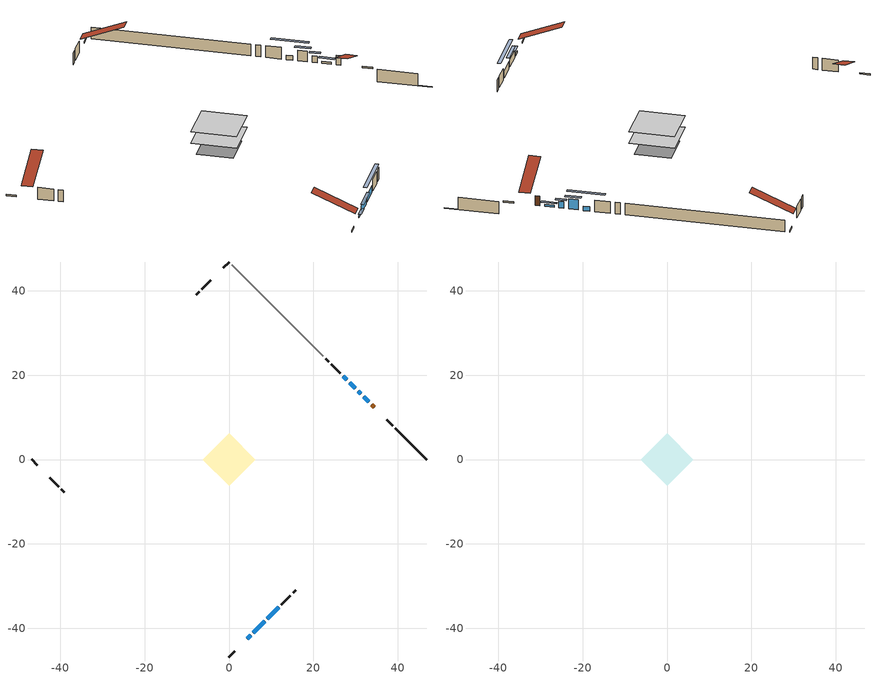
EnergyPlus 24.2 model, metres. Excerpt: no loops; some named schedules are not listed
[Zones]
conditioned space
 floor outside (Floor1 construction): -3.62,0 0,3.62 3.62,0 0,-3.62 z1.8
 floor adiabatic (AdiabaticFloorConstruction): -6.18,0 0,6.18 6.18,0 0,-6.18 z1.8
 floor foundation (Slab1 construction): -5.01,0 0,5.01 5.01,0 0,-5.01 z-0.79
 wall outside (RimJoist1 construction): 0,-46.82 1.39,-45.43 / -46.82,0 -45.43,-1.39 / 0,46.82 -1.39,45.43 / 38.76,8.06 37.37,9.45 z1.8:2.1
 wall outside (AdiabaticWallConstruction 1): 34.45,12.37 33.83,12.99 z1.8:3.83
 wall outside (AdiabaticWallConstruction): 33.17,13.65 31.89,14.92 / 4.31,-42.51 5.12,-41.7 z1.8:2.28; 31.24,15.58 30.59,16.23 z1.8:3.17; 29.93,16.88 28.6,18.21 z1.8:3.99; 5.78,-41.04 8.44,-38.38 / 9.09,-37.72 11.75,-35.06 z1.8:3.32; 27.95,18.87 27.07,19.75 z1.8:2.72
 wall outside (Wall1 construction): 12.41,-34.41 14.54,-32.28 / -42.51,-4.31 -40.38,-6.44 / -4.31,42.51 -6.44,40.38 / 26.41,20.41 24.28,22.53 z1.8:4.24
 wall outside (Wall2 construction): 15.2,-31.62 15.87,-30.95 / -39.72,-7.1 -39.04,-7.77 / -7.1,39.72 -7.77,39.04 / 23.62,23.19 22.95,23.87 z1.8:4.24
 wall foundation (FoundationWall1 construction): 39.41,7.4,-0.79 39.41,7.4,1.8 44.86,1.95,1.8 44.86,1.95,-0.69 46.82,0,-0.69 46.82,0,-0.79
 wall adiabatic (Wall3 construction): 22.29,24.52 0.66,46.16 z1.8:4.24
 window (WindowConstruction): 33.17,13.65 31.89,14.92 z1.8:2.28
 window (WindowConstruction 1): 31.24,15.58 30.59,16.23 z1.8:3.17
 window (WindowConstruction 2): 29.93,16.88 28.6,18.21 z1.8:3.99
 window (WindowConstruction 3): 4.31,-42.51 5.12,-41.7 z1.8:2.28
 window (WindowConstruction 4): 5.78,-41.04 8.44,-38.38 z1.8:3.32
 window (WindowConstruction 5): 27.95,18.87 27.07,19.75 z1.8:2.71
 window (WindowConstruction 6): 9.09,-37.72 11.75,-35.06 z1.8:3.32
 door (Door): 34.45,12.37 33.83,12.99 z1.8:3.83
 ceiling adiabatic (AdiabaticFloorConstruction): 0,-6.18 6.18,0 0,6.18 -6.18,0 z1.8
attic - vented
 floor to conditioned space (Floor2 construction Reversed): -6.18,0 0,6.18 6.18,0 0,-6.18 z4.24
 roof outside (Roof1 construction): 3.65,-43.16,4.24 -2.28,-37.23,7.74 -3.89,-38.83,7.74 2.04,-44.77,4.24; -43.16,-3.65,4.24 -37.23,2.28,7.74 -38.83,3.89,7.74 -44.77,-2.04,4.24; -3.65,43.16,4.24 2.28,37.23,7.74 3.89,38.83,7.74 -2.04,44.77,4.24; 35.1,11.71,4.24 29.17,5.77,7.74 30.78,4.17,7.74 36.71,10.1,4.24
shading: 31.46,15.35 33.6,13.22 34.03,13.65 31.89,15.78 z2.89; 30.16,16.66 31.67,15.15 32.1,15.58 30.59,17.09 z3.78; 28.17,18.64 30.36,16.45 30.8,16.88 28.6,19.07 z4.6; 5.55,-41.27 3.88,-42.94 4.31,-43.37 5.98,-41.7 z2.89; 8.87,-37.95 5.34,-41.47 5.78,-41.9 9.3,-38.38 z3.93; 24.91,21.91 30.1,16.71 30.54,17.14 25.34,22.34 z5.77; 13.91,-32.91 6.93,-39.88 7.37,-40.31 14.34,-33.34 z6.38
[Building]
Building 1: Terrain=Suburbs
[Site:Location]
Mont Joli AP_QC: Latitude {deg}=48.61; Longitude {deg}=-68.21; Time Zone {hr}=-5; Elevation {m}=52; Keep Site Location Information=Yes
[Site:GroundTemperature:Shallow]
-0.843868, -3.04892, -3.2255, -2.1791, 2.02165, 6.20283, 9.82768, 12.1239, 12.319, 10.4514, 6.91898, 2.86606
[Site:WaterMainsTemperature]
Calculation Method=Schedule; Temperature Schedule=mains temperature schedule
[Material] Roughness=Rough; Thermal Absorptance=0.9
Name | Thickness {m} | Conductivity {W/m-K} | Density {kg/m3} | Specific Heat {J/kg-K} | Solar Absorptance | Visible Absorptance
asphalt or fiberglass shingles | 0.00635 | 0.162714 | 1121.4 | 1465.45 | 0.4 | 0.4
ceiling loosefill ins | 0.254 | 0.0480833 | 16.02 | 1046.75 | 0.7 | 0.7
ceiling stud and cavity | 0.1397 | 0.0947875 | 65.682 | 1177.47 | 0.7 | 0.7
concrete 4.0 in. | 0.1016 | 1.803125 | 2242.8 | 837.4 | 0.7 | 0.7
concrete 8.0 in. | 0.2032 | 1.803125 | 2242.8 | 837.4 | 0.7 | 0.7
door material | 0.04445 | 0.0451087 | 512.64 | 1214.23 | 0.7 | 0.7
floor covering | 0.0127 | 0.0433444 | 54.468 | 1339.84 | 0.6 | 0.6
floor rigid ins; rim joist rigid ins | 0.103632 | 0.029427 | 32.04 | 1214.23 | 0.7 | 0.7
floor rigid ins 1; wall rigid ins 2 | 0.512978 | 0.029427 | 32.04 | 1214.23 | 0.7 | 0.7
floor stud and cavity | 0.1397 | 0.165219 | 92.3553 | 1139.71 | 0.7 | 0.7
floor stud and cavity 1 | 0.1397 | 1.75129 | 37.0049 | 1207.88 | 0.7 | 0.7
furniture material conditioned space 1 | 0.1524 | 0.115458 | 640.8 | 1214.23 | 0.6 | 0.6
gypsum board | 0.0127 | 0.160291 | 801 | 837.4 | 0.6 | 0.6
osb sheathing 0.5 in. | 0.0127 | 0.115458 | 512.64 | 1214.23 | 0.7 | 0.7
osb sheathing 0.75 in. | 0.01905 | 0.115458 | 512.64 | 1214.23 | 0.7 | 0.7
osb sheathing 2.0 in. | 0.0508 | 0.115458 | 512.64 | 1214.23 | 0.7 | 0.7
rim joist stud and cavity | 0.0508 | 0.446734 | 125.044 | 1163.47 | 0.6 | 0.6
slab rigid ins | 0.0259096 | 0.029427 | 32.04 | 1214.23 | 0.7 | 0.7
wall rigid ins | 0.051816 | 0.029427 | 32.04 | 1214.23 | 0.7 | 0.7
wall rigid ins 1 | 0.051816 | 0.029427 | 32.04 | 1214.23 | 0.4 | 0.4
wall stud and cavity | 0.1397 | 0.146112 | 139.0536 | 1170.24 | 0.7 | 0.7
wall stud and cavity 1 | 0.1397 | 0.166932 | 139.0536 | 1170.24 | 0.7 | 0.7
wall stud and cavity 2 | 0.1397 | 0.124836 | 139.0536 | 1170.24 | 0.7 | 0.7
wall stud and cavity 3 | 0.0889 | 0.380278 | 52.3479 | 1209.89 | 0.7 | 0.7
wall stud and cavity 4 | 0.0889 | 0.391764 | 83.0341 | 1211.67 | 0.7 | 0.7
wood siding | 0.0254 | 0.102417 | 544.68 | 1172.36 | 0.4 | 0.4
wood siding 1; wood siding 2; wood siding 3 | 0.0254 | 0.102417 | 544.68 | 1172.36 | 0.7 | 0.7
[WindowMaterial:SimpleGlazingSystem]
Name | U-Factor {W/m2-K} | Solar Heat Gain Coefficient
WindowMaterial | 2.63913 | 0.61
WindowMaterial 1 | 2.66412 | 0.58
WindowMaterial 2 | 2.70443 | 0.6
WindowMaterial 3 | 2.63573 | 0.59
WindowMaterial 4 | 2.660143 | 0.64
[Construction]
AdiabaticFloorConstruction: floor stud and cavity 1, floor rigid ins 1, osb sheathing 0.75 in., floor covering
AdiabaticWallConstruction: wood siding 2, wall rigid ins 2, wall stud and cavity 3, gypsum board
AdiabaticWallConstruction 1: wood siding 3, wall rigid ins 2, wall stud and cavity 3, gypsum board
Door: door material
Floor1 construction: floor stud and cavity, floor rigid ins, osb sheathing 0.75 in., floor covering
Floor2 construction Reversed: gypsum board, ceiling stud and cavity, ceiling loosefill ins
FoundationWall1 construction: concrete 8.0 in.
furniture construction conditioned space 1: furniture material conditioned space 1
PartitionWallConstruction: gypsum board, wall stud and cavity 4, gypsum board
RimJoist1 construction: wood siding 1, rim joist rigid ins, osb sheathing 2.0 in., rim joist stud and cavity
Roof1 construction: asphalt or fiberglass shingles
Slab1 construction: slab rigid ins, concrete 4.0 in.
Wall1 construction: wood siding, wall rigid ins, osb sheathing 0.5 in., wall stud and cavity, gypsum board
Wall2 construction: wood siding, wall rigid ins, osb sheathing 0.5 in., wall stud and cavity 1, gypsum board
Wall3 construction: wall rigid ins 1, osb sheathing 0.5 in., wall stud and cavity 2, gypsum board
WindowConstruction: WindowMaterial
WindowConstruction 1; WindowConstruction 5: WindowMaterial 1
WindowConstruction 2: WindowMaterial 2
WindowConstruction 3: WindowMaterial 3
WindowConstruction 4; WindowConstruction 6: WindowMaterial 4
[Zone] Multiplier=1; Part of Total Floor Area=Yes
Name | Volume {m3}
attic - vented | 42.7903
conditioned space | 327.9
[Space]
Name | Zone | Volume {m3}
attic - vented 1 | attic - vented | 42.7903
conditioned space 1 | conditioned space | 327.9
[ZoneInfiltration:EffectiveLeakageArea]
infil attic - vented 1: Zone or Space=attic - vented 1; Schedule=Always On Discrete; Effective Air Leakage Area {cm2}=2656.7; Stack Coefficient=0.000243288; Wind Coefficient=1.05385e-05
[ZoneMixing]
whole house fan mix: Zone or Space=attic - vented; Schedule=Always On Continuous; Design Flow Rate Calculation Method=Flow/Zone; Design Flow Rate {m3/s}=0; Source Zone or Space=conditioned space
[SurfaceProperty:ExposedFoundationPerimeter]
Slab1: Exposed Perimeter Calculation Method=TotalExposedPerimeter; Total Exposed Perimeter {m}=10.467
[InternalMass] Zone or ZoneList=conditioned space; Space or SpaceList=conditioned space 1
Name | Construction | Surface Area {m2}
furniture mass conditioned space 1 | furniture construction conditioned space 1 | 61.1078
partition wall mass | PartitionWallConstruction | 152.769
[Lights]
interior lighting: Zone or ZoneList or Space or SpaceList=conditioned space 1; Schedule=interior lighting schedule; Design Level Calculation Method=LightingLevel; Lighting Level {W}=343.2; Return Air Fraction=0; Fraction Radiant=0.6; Fraction Visible=0.2; Fraction Replaceable=1
[People]
occupants: Zone or ZoneList or Space or SpaceList=conditioned space 1; Number of People Schedule=occupants schedule; Number of People Calculation Method=People; Number of People=3; Fraction Radiant=0.314171; Sensible Heat Fraction=0.56303; Activity Level Schedule=occupants activity schedule; Carbon Dioxide Generation Rate {m3/s-W}=0; Enable ASHRAE 55 Comfort Warnings=No; Mean Radiant Temperature Calculation Type=EnclosureAveraged
[ElectricEquipment] Zone or ZoneList or Space or SpaceList=conditioned space 1; Design Level Calculation Method=EquipmentLevel
Name | Schedule | Design Level {W} | Fraction Latent | Fraction Radiant | Fraction Lost
clothes dryer | clothes dryer schedule | 140.772 | 0.015 | 0.081 | 0.85
clothes washer | clothes washer schedule | 32.1985 | 0.03 | 0.162 | 0.7
cooking range | cooking range schedule | 208.969 | 0.08 | 0.432 | 0.2
dishwasher | dishwasher schedule | 66.8632 | 0.3 | 0.18 | 0.4
fridge | fridge schedule | 72.9452 | 0 | 0.6 | 0
mech vent house fan | mech vent house fan schedule | 19.9167 | 0 | 0 | 0.5
mech vent house fan cfis | mech vent house fan cfis schedule | 0 | 0 | 0 | 0
mech vent range fan 0 | mech vent range fan 0 schedule | 57 | 0 | 0 | 1
misc plug loads | misc plug loads schedule | 494.7 | 0.045 | 0.513 | 0.1
whole house fan | Always On Discrete | 0 | 0 | 0 | 1
[OtherEquipment] Zone or ZoneList or Space or SpaceList=conditioned space 1; Design Level Calculation Method=EquipmentLevel
Name | Fuel Type | Schedule | Design Level {W} | Fraction Latent | Fraction Radiant | Fraction Lost
clothes dryer 1 | Electricity | clothes dryer schedule | 0 | 0.015 | 0.081 | 0.85
cooking range 1 | Electricity | cooking range schedule | 0 | 0.08 | 0.432 | 0.2
general water use latent | None | general water use schedule | 59.3978 | 1 | 0 | 0
general water use sensible | None | general water use schedule | -58.539 | 0 | 0.6 | 0
mech vent house fan latent load | None | Always On Discrete | 0 | 1 | 0 | 0
mech vent house fan sensible load | None | Always On Discrete | 0 | 0 | 0 | 0
water heater energy adjustment1 | Electricity | Always On Discrete | 0.01 | 0 | 0 | 1
[ZoneInfiltration:DesignFlowRate] Zone or ZoneList or Space or SpaceList=conditioned space 1; Schedule=Always On Discrete; Design Flow Rate Calculation Method=Flow/Zone; Design Flow Rate {m3/s}=0
infil flow; natural vent flow; whole house fan flow
[ZoneControl:Thermostat]
conditioned space Thermostat: Zone or ZoneList=conditioned space; Control Type Schedule=conditioned space Thermostat Schedule; Control 1=conditioned space temperature setpoint; Temperature Difference Between Cutout And Setpoint {deltaC}=0
[ZoneHVAC:Baseboard:Convective:Electric]
electric baseboard: Availability Schedule=Always On Discrete; Heating Design Capacity {W}=10669; Efficiency=1
[Zone equipment]
conditioned space: electric baseboard
[Foundation:Kiva]
Foundation Kiva 1: Initial Indoor Air Temperature {C}=18; Wall Height Above Grade {m}=1.8; Wall Depth Below Slab {m}=0.2032
[Foundation:Kiva:Settings]
Soil Conductivity {W/m-K}=0.849921; Soil Density {kg/m3}=1842.3; Soil Specific Heat {J/kg-K}=418.7; Ground Solar Absorptivity=0.9; Ground Thermal Absorptivity=0.9; Ground Surface Roughness {m}=0.03; Far-Field Width {m}=40; Deep-Ground Boundary Condition=ZeroFlux; Deep-Ground Depth {m}=40; Minimum Cell Dimension {m}=0.2; Maximum Cell Growth Coefficient=3; Simulation Timestep=Timestep
[Exterior:Lights]
exterior lighting: Schedule=exterior lighting schedule; Design Level {W}=75.6
[EnergyManagementSystem:GlobalVariable]
infil_program_Qfan
infil_program_Qinf
natural_vent_program_Qnv
natural_vent_program_Qwhf
[EnergyManagementSystem:Sensor]
Name | Output:Variable or Output:Meter Index Key | Output:Variable or Output:Meter
airflow_gain | infil flow | Infiltration Sensible Heat Gain Energy
airflow_gain_1 | natural vent flow | Infiltration Sensible Heat Gain Energy
airflow_gain_2 | whole house fan flow | Infiltration Sensible Heat Gain Energy
airflow_loss | infil flow | Infiltration Sensible Heat Loss Energy
airflow_loss_1 | natural vent flow | Infiltration Sensible Heat Loss Energy
airflow_loss_2 | whole house fan flow | Infiltration Sensible Heat Loss Energy
clg_load_cond |  | Cooling:EnergyTransfer:Zone:CONDITIONED SPACE
clg_sp_s; clg_sp_s_1 | cooling setpoint | Schedule Value
clothes_dryer_exhaust_0_sch_s | clothes dryer exhaust 0 schedule | Schedule Value
conditioned_space_clg_unmet_s | conditioned space | Zone Cooling Setpoint Not Met Time
conditioned_space_htg_unmet_s | conditioned space | Zone Heating Setpoint Not Met Time
cool_season | cooling season schedule | Schedule Value
fridge_tin_s | conditioned space | Zone Mean Air Temperature
htg_load_cond |  | Heating:EnergyTransfer:Zone:CONDITIONED SPACE
htg_sp_s; htg_sp_s_1 | heating setpoint | Schedule Value
ig_ee_conv | clothes dryer | Electric Equipment Convective Heating Energy
ig_ee_conv_2 | cooking range | Electric Equipment Convective Heating Energy
ig_ee_conv_4 | fridge | Electric Equipment Convective Heating Energy
ig_ee_conv_5 | misc plug loads | Electric Equipment Convective Heating Energy
ig_ee_conv_6 | whole house fan | Electric Equipment Convective Heating Energy
ig_ee_rad | clothes dryer | Electric Equipment Radiant Heating Energy
ig_ee_rad_2 | cooking range | Electric Equipment Radiant Heating Energy
ig_ee_rad_4 | fridge | Electric Equipment Radiant Heating Energy
ig_ee_rad_5 | misc plug loads | Electric Equipment Radiant Heating Energy
ig_ee_rad_6 | whole house fan | Electric Equipment Radiant Heating Energy
ig_lgt_conv | interior lighting | Lights Convective Heating Energy
ig_lgt_rad | interior lighting | Lights Radiant Heating Energy
ig_lgt_vis | interior lighting | Lights Visible Radiation Heating Energy
ig_oe_conv | clothes dryer 1 | Other Equipment Convective Heating Energy
ig_oe_conv_1 | cooking range 1 | Other Equipment Convective Heating Energy
ig_oe_conv_2 | general water use latent | Other Equipment Convective Heating Energy
ig_oe_conv_3 | general water use sensible | Other Equipment Convective Heating Energy
ig_oe_conv_4 | water heater energy adjustment1 | Other Equipment Convective Heating Energy
ig_oe_rad | clothes dryer 1 | Other Equipment Radiant Heating Energy
ig_oe_rad_1 | cooking range 1 | Other Equipment Radiant Heating Energy
ig_oe_rad_2 | general water use latent | Other Equipment Radiant Heating Energy
ig_oe_rad_3 | general water use sensible | Other Equipment Radiant Heating Energy
ig_oe_rad_4 | water heater energy adjustment1 | Other Equipment Radiant Heating Energy
ig_ppl_conv | occupants | People Convective Heating Energy
ig_ppl_rad | occupants | People Radiant Heating Energy
im_conv | furniture mass conditioned space 1 | Surface Inside Face Convection Heat Gain Energy
im_conv_1 | partition wall mass | Surface Inside Face Convection Heat Gain Energy
im_ig | furniture mass conditioned space 1 | Surface Inside Face Internal Gains Radiation Heat Gain Energy
im_ig_1 | partition wall mass | Surface Inside Face Internal Gains Radiation Heat Gain Energy
im_lgt | furniture mass conditioned space 1 | Surface Inside Face Lights Radiation Heat Gain Energy
im_lgt_1 | partition wall mass | Surface Inside Face Lights Radiation Heat Gain Energy
im_sol | furniture mass conditioned space 1 | Surface Inside Face Solar Radiation Heat Gain Energy
im_sol_1 | partition wall mass | Surface Inside Face Solar Radiation Heat Gain Energy
im_surf | furniture mass conditioned space 1 | Surface Inside Face Net Surface Thermal Radiation Heat Gain Energy
im_surf_1 | partition wall mass | Surface Inside Face Net Surface Thermal Radiation Heat Gain Energy
mech_vent_range_fan_0_sch_s | mech vent range fan 0 schedule | Schedule Value
mv_conv | mech vent house fan | Electric Equipment Convective Heating Energy
mv_conv_1 | mech vent house fan cfis | Electric Equipment Convective Heating Energy
mv_conv_2 | mech vent range fan 0 | Electric Equipment Convective Heating Energy
mv_conv_3 | mech vent house fan latent load | Other Equipment Convective Heating Energy
mv_conv_4 | mech vent house fan sensible load | Other Equipment Convective Heating Energy
mv_rad | mech vent house fan | Electric Equipment Radiant Heating Energy
mv_rad_1 | mech vent house fan cfis | Electric Equipment Radiant Heating Energy
mv_rad_2 | mech vent range fan 0 | Electric Equipment Radiant Heating Energy
mv_rad_3 | mech vent house fan latent load | Other Equipment Radiant Heating Energy
mv_rad_4 | mech vent house fan sensible load | Other Equipment Radiant Heating Energy
natural_vent_s | natural vent schedule | Schedule Value
out_pb_s |  | Site Outdoor Air Barometric Pressure
out_wt_s |  | Site Outdoor Air Humidity Ratio
site_vw_s |  | Site Wind Speed
ss_back_out | Window1 | Surface Window Shortwave from Zone Back Out Window Heat Transfer Rate
ss_back_out_1 | Window2 | Surface Window Shortwave from Zone Back Out Window Heat Transfer Rate
ss_back_out_2 | Window3 | Surface Window Shortwave from Zone Back Out Window Heat Transfer Rate
ss_back_out_3 | Window4 | Surface Window Shortwave from Zone Back Out Window Heat Transfer Rate
ss_back_out_4 | Window5 | Surface Window Shortwave from Zone Back Out Window Heat Transfer Rate
ss_back_out_5 | Window7 | Surface Window Shortwave from Zone Back Out Window Heat Transfer Rate
ss_back_out_6 | Window8 | Surface Window Shortwave from Zone Back Out Window Heat Transfer Rate
ss_conv | Door1 | Surface Inside Face Convection Heat Gain Energy
ss_conv_1 | Window1 | Surface Inside Face Convection Heat Gain Energy
ss_conv_2 | Window2 | Surface Inside Face Convection Heat Gain Energy
ss_conv_3 | Window3 | Surface Inside Face Convection Heat Gain Energy
ss_conv_4 | Window4 | Surface Inside Face Convection Heat Gain Energy
ss_conv_5 | Window5 | Surface Inside Face Convection Heat Gain Energy
ss_conv_6 | Window7 | Surface Inside Face Convection Heat Gain Energy
ss_conv_7 | Window8 | Surface Inside Face Convection Heat Gain Energy
ss_ig | Door1 | Surface Inside Face Internal Gains Radiation Heat Gain Energy
ss_ig_1 | Window1 | Surface Inside Face Internal Gains Radiation Heat Gain Energy
ss_ig_2 | Window2 | Surface Inside Face Internal Gains Radiation Heat Gain Energy
ss_ig_3 | Window3 | Surface Inside Face Internal Gains Radiation Heat Gain Energy
ss_ig_4 | Window4 | Surface Inside Face Internal Gains Radiation Heat Gain Energy
ss_ig_5 | Window5 | Surface Inside Face Internal Gains Radiation Heat Gain Energy
ss_ig_6 | Window7 | Surface Inside Face Internal Gains Radiation Heat Gain Energy
ss_ig_7 | Window8 | Surface Inside Face Internal Gains Radiation Heat Gain Energy
ss_lgt | Door1 | Surface Inside Face Lights Radiation Heat Gain Energy
ss_sol | Door1 | Surface Inside Face Solar Radiation Heat Gain Energy
ss_surf | Door1 | Surface Inside Face Net Surface Thermal Radiation Heat Gain Energy
ss_surf_1 | Window1 | Surface Inside Face Net Surface Thermal Radiation Heat Gain Energy
ss_surf_2 | Window2 | Surface Inside Face Net Surface Thermal Radiation Heat Gain Energy
ss_surf_3 | Window3 | Surface Inside Face Net Surface Thermal Radiation Heat Gain Energy
ss_surf_4 | Window4 | Surface Inside Face Net Surface Thermal Radiation Heat Gain Energy
ss_surf_5 | Window5 | Surface Inside Face Net Surface Thermal Radiation Heat Gain Energy
ss_surf_6 | Window7 | Surface Inside Face Net Surface Thermal Radiation Heat Gain Energy
ss_surf_7 | Window8 | Surface Inside Face Net Surface Thermal Radiation Heat Gain Energy
ss_trans_in | Window1 | Surface Window Transmitted Solar Radiation Rate
ss_trans_in_1 | Window2 | Surface Window Transmitted Solar Radiation Rate
ss_trans_in_2 | Window3 | Surface Window Transmitted Solar Radiation Rate
ss_trans_in_3 | Window4 | Surface Window Transmitted Solar Radiation Rate
ss_trans_in_4 | Window5 | Surface Window Transmitted Solar Radiation Rate
ss_trans_in_5 | Window7 | Surface Window Transmitted Solar Radiation Rate
ss_trans_in_6 | Window8 | Surface Window Transmitted Solar Radiation Rate
ss_trans_out | Window1 | Surface Inside Face Initial Transmitted Diffuse Transmitted Out Window Solar Radiation Rate
ss_trans_out_1 | Window2 | Surface Inside Face Initial Transmitted Diffuse Transmitted Out Window Solar Radiation Rate
ss_trans_out_2 | Window3 | Surface Inside Face Initial Transmitted Diffuse Transmitted Out Window Solar Radiation Rate
ss_trans_out_3 | Window4 | Surface Inside Face Initial Transmitted Diffuse Transmitted Out Window Solar Radiation Rate
ss_trans_out_4 | Window5 | Surface Inside Face Initial Transmitted Diffuse Transmitted Out Window Solar Radiation Rate
ss_trans_out_5 | Window7 | Surface Inside Face Initial Transmitted Diffuse Transmitted Out Window Solar Radiation Rate
ss_trans_out_6 | Window8 | Surface Inside Face Initial Transmitted Diffuse Transmitted Out Window Solar Radiation Rate
s_conv | Floor1 | Surface Inside Face Convection Heat Gain Energy
s_conv_1 | Floor2 | Surface Inside Face Convection Heat Gain Energy
s_conv_10 | Wall1:135 | Surface Inside Face Convection Heat Gain Energy
s_conv_11 | Wall1:225 | Surface Inside Face Convection Heat Gain Energy
s_conv_12 | Wall1:315 | Surface Inside Face Convection Heat Gain Energy
s_conv_13 | Wall1:45 | Surface Inside Face Convection Heat Gain Energy
s_conv_14 | Wall2:135 | Surface Inside Face Convection Heat Gain Energy
s_conv_15 | Wall2:225 | Surface Inside Face Convection Heat Gain Energy
s_conv_16 | Wall2:315 | Surface Inside Face Convection Heat Gain Energy
s_conv_17 | Wall2:45 | Surface Inside Face Convection Heat Gain Energy
s_conv_18 | Wall3 | Surface Inside Face Convection Heat Gain Energy
s_conv_2 | FoundationWall1 | Surface Inside Face Convection Heat Gain Energy
s_conv_3 | inferred conditioned ceiling | Surface Inside Face Convection Heat Gain Energy
s_conv_4 | inferred conditioned floor | Surface Inside Face Convection Heat Gain Energy
s_conv_5 | RimJoist1:135 | Surface Inside Face Convection Heat Gain Energy
s_conv_6 | RimJoist1:225 | Surface Inside Face Convection Heat Gain Energy
s_conv_7 | RimJoist1:315 | Surface Inside Face Convection Heat Gain Energy
s_conv_8 | RimJoist1:45 | Surface Inside Face Convection Heat Gain Energy
s_conv_9 | Slab1 | Surface Inside Face Convection Heat Gain Energy
s_ig | Floor1 | Surface Inside Face Internal Gains Radiation Heat Gain Energy
s_ig_1 | Floor2 | Surface Inside Face Internal Gains Radiation Heat Gain Energy
s_ig_10 | Wall1:135 | Surface Inside Face Internal Gains Radiation Heat Gain Energy
s_ig_11 | Wall1:225 | Surface Inside Face Internal Gains Radiation Heat Gain Energy
s_ig_12 | Wall1:315 | Surface Inside Face Internal Gains Radiation Heat Gain Energy
s_ig_13 | Wall1:45 | Surface Inside Face Internal Gains Radiation Heat Gain Energy
s_ig_14 | Wall2:135 | Surface Inside Face Internal Gains Radiation Heat Gain Energy
s_ig_15 | Wall2:225 | Surface Inside Face Internal Gains Radiation Heat Gain Energy
s_ig_16 | Wall2:315 | Surface Inside Face Internal Gains Radiation Heat Gain Energy
s_ig_17 | Wall2:45 | Surface Inside Face Internal Gains Radiation Heat Gain Energy
s_ig_18 | Wall3 | Surface Inside Face Internal Gains Radiation Heat Gain Energy
s_ig_2 | FoundationWall1 | Surface Inside Face Internal Gains Radiation Heat Gain Energy
s_ig_3 | inferred conditioned ceiling | Surface Inside Face Internal Gains Radiation Heat Gain Energy
s_ig_4 | inferred conditioned floor | Surface Inside Face Internal Gains Radiation Heat Gain Energy
s_ig_5 | RimJoist1:135 | Surface Inside Face Internal Gains Radiation Heat Gain Energy
s_ig_6 | RimJoist1:225 | Surface Inside Face Internal Gains Radiation Heat Gain Energy
s_ig_7 | RimJoist1:315 | Surface Inside Face Internal Gains Radiation Heat Gain Energy
s_ig_8 | RimJoist1:45 | Surface Inside Face Internal Gains Radiation Heat Gain Energy
s_ig_9 | Slab1 | Surface Inside Face Internal Gains Radiation Heat Gain Energy
s_lgt | Floor1 | Surface Inside Face Lights Radiation Heat Gain Energy
s_lgt_1 | Floor2 | Surface Inside Face Lights Radiation Heat Gain Energy
s_lgt_10 | Wall1:135 | Surface Inside Face Lights Radiation Heat Gain Energy
s_lgt_11 | Wall1:225 | Surface Inside Face Lights Radiation Heat Gain Energy
s_lgt_12 | Wall1:315 | Surface Inside Face Lights Radiation Heat Gain Energy
s_lgt_13 | Wall1:45 | Surface Inside Face Lights Radiation Heat Gain Energy
s_lgt_14 | Wall2:135 | Surface Inside Face Lights Radiation Heat Gain Energy
s_lgt_15 | Wall2:225 | Surface Inside Face Lights Radiation Heat Gain Energy
s_lgt_16 | Wall2:315 | Surface Inside Face Lights Radiation Heat Gain Energy
s_lgt_17 | Wall2:45 | Surface Inside Face Lights Radiation Heat Gain Energy
s_lgt_18 | Wall3 | Surface Inside Face Lights Radiation Heat Gain Energy
s_lgt_2 | FoundationWall1 | Surface Inside Face Lights Radiation Heat Gain Energy
s_lgt_3 | inferred conditioned ceiling | Surface Inside Face Lights Radiation Heat Gain Energy
s_lgt_4 | inferred conditioned floor | Surface Inside Face Lights Radiation Heat Gain Energy
s_lgt_5 | RimJoist1:135 | Surface Inside Face Lights Radiation Heat Gain Energy
